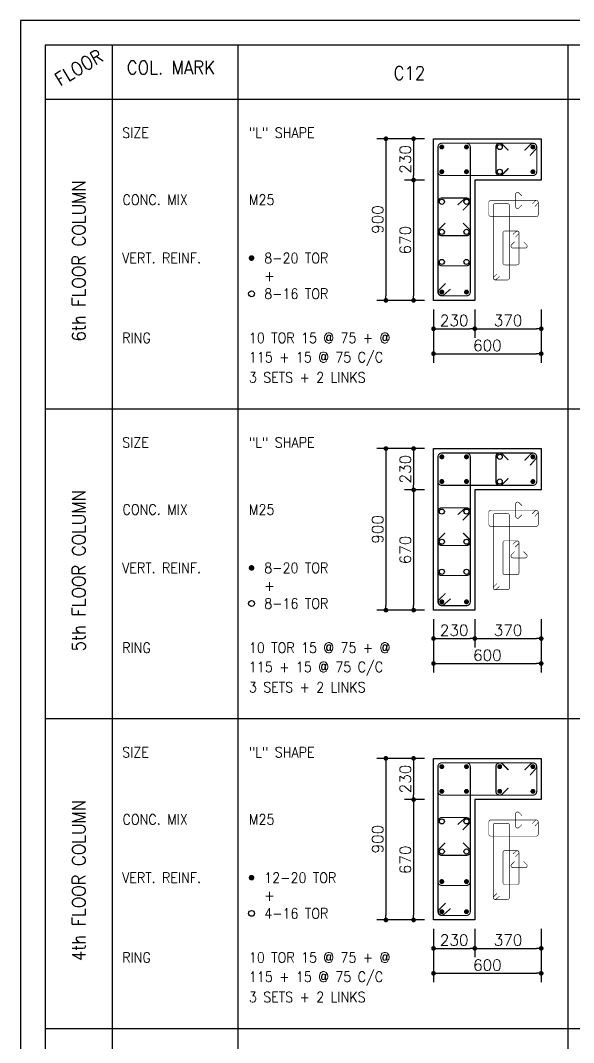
# Model space of a CAD drawing. Extents: x -200722 to 834823, y -494970 to 88783.
# Drawn here: x 222673 to 234995, y -141007 to -118243 of the extents above; entities that cross this region are included whole.
import ezdxf
from ezdxf.enums import TextEntityAlignment as Align

# ---------------------------------------------------------------- set-up
doc = ezdxf.new("R2010")
doc.units = 0
doc.header["$LTSCALE"] = 100
doc.header["$MEASUREMENT"] = 0
doc.header["$PDMODE"] = 34
doc.layers.get('0').update_dxf_attribs({"linetype": 'CONTINUOUS'})
doc.layers.get('DEFPOINTS').update_dxf_attribs({"linetype": 'CONTINUOUS'})
for name, color, linetype in [('5', 4, 'CONTINUOUS'), ('BEAM', 4, 'CONTINUOUS'), ('column', 240, 'CONTINUOUS'), ('STEEL', 6, 'CONTINUOUS'), ('TEXT', 2, 'CONTINUOUS')]:
    doc.layers.add(name, color=color, linetype=linetype)
doc.layers.add('9_PRINT BOUNDARY_NON PRINT', color=32, linetype='CONTINUOUS', plot=False)
doc.layers.add('9_TITLE TEXT', color=7, linetype='CONTINUOUS', lineweight=20)
doc.layers.add('g-dim', color=6, linetype='CONTINUOUS', lineweight=9)
doc.styles.add('ROMANS', font='romans.shx')
doc.styles.get("Standard").update_dxf_attribs({"font": 'simplex.shx'})
doc.dimstyles.new('STANDARD$0', dxfattribs={"dimtxt": 2.5, "dimasz": 2.5, "dimexe": 2, "dimexo": 0.7, "dimgap": 0.9, "dimtad": 1, "dimdec": 0, "dimdsep": 46, "dimtxsty": 'ROMANS', "dimcen": 0.09, "dimclrd": 4, "dimclre": 4, "dimclrt": 3, "dimadec": 0, "dimazin": 0, "dimtfac": 1, "dimtdec": 0, "dimtmove": 0, "dimatfit": 3, "dimfxl": 1, "dimtolj": 1, "dimtzin": 0, "dimarcsym": 0})

# ---------------------------------------------------------------- blocks, each defined once
blk = doc.blocks.new('DOT')
at = {"color": 0, "linetype": 'ByBlock'}
blk.add_line((-0.5, 0), (-1, 0), dxfattribs=at)
at = {"color": 0, "linetype": 'ByBlock', "const_width": 0.5}
blk.add_lwpolyline([(-0.25, 0, 1), (0.25, 0, 1)], format="xyb", close=True, dxfattribs=at)
blk = doc.blocks.new('*D1753')
at = {"layer": 'BEAM', "color": 0, "lineweight": -2, "transparency": 16777216}
for p, q in [((232795, -138477), (232795, -139109)), ((234275, -138477), (234275, -139109)), ((232899, -138909), (234171, -138909))]:
    blk.add_line(p, q, dxfattribs=at)
at = {"layer": 'DEFPOINTS', "color": 0, "lineweight": -3, "transparency": 16777216}
for p in [(232795, -138277), (234275, -138277), (234275, -138909)]:
    blk.add_point(p, dxfattribs=at)
at = {"layer": 'BEAM', "color": 0, "lineweight": -2, "transparency": 16777216, "xscale": 104, "yscale": 104, "zscale": 104, "rotation": 180}
blk.add_blockref('DOT', (232795, -138909), dxfattribs=at)
at = {"layer": 'BEAM', "color": 0, "lineweight": -2, "transparency": 16777216, "xscale": 104, "yscale": 104, "zscale": 104}
blk.add_blockref('DOT', (234275, -138909), dxfattribs=at)
at = {"layer": 'BEAM', "color": 0, "transparency": 16777216, "insert": (233535, -138725), "char_height": 248, "attachment_point": 5}
blk.add_mtext('\\A1;370', dxfattribs=at)
blk = doc.blocks.new('_DOT')
at = {"color": 0, "linetype": 'ByBlock'}
blk.add_line((-0.5, 0), (-1, 0), dxfattribs=at)
at = {"color": 0, "linetype": 'ByBlock', "const_width": 0.5}
blk.add_lwpolyline([(-0.25, 0, 1), (0.25, 0, 1)], format="xyb", close=True, dxfattribs=at)
blk = doc.blocks.new('*D1754')
at = {"layer": 'BEAM', "color": 0, "lineweight": -2, "transparency": 16777216}
for p, q in [((231675, -134677), (231232, -134677)), ((231432, -134781), (231432, -135493)), ((231675, -135597), (231232, -135597))]:
    blk.add_line(p, q, dxfattribs=at)
at = {"layer": 'DEFPOINTS', "color": 0, "lineweight": -3, "transparency": 16777216}
for p in [(231875, -134677, 27583), (231432, -135597), (231875, -135597, 27583)]:
    blk.add_point(p, dxfattribs=at)
at = {"layer": 'BEAM', "color": 0, "lineweight": -2, "transparency": 16777216, "xscale": 104, "yscale": 104, "zscale": 104}
for p, rotation in [((231432, -134677), 90), ((231432, -135597), 270)]:
    blk.add_blockref('DOT', p, dxfattribs=dict(at, rotation=rotation))
at = {"layer": 'BEAM', "color": 0, "transparency": 16777216, "insert": (231248, -135137), "char_height": 248, "attachment_point": 5, "rotation": 90}
blk.add_mtext('\\A1;230', dxfattribs=at)
blk = doc.blocks.new('*D1755')
at = {"layer": 'BEAM', "color": 0, "lineweight": -2, "transparency": 16777216}
for p, q in [((231675, -135597), (231232, -135597)), ((231432, -135701), (231432, -138173)), ((231675, -138277), (231232, -138277))]:
    blk.add_line(p, q, dxfattribs=at)
at = {"layer": 'DEFPOINTS', "color": 0, "lineweight": -3, "transparency": 16777216}
for p in [(231875, -135597, 27583), (231432, -138277), (231875, -138277, 27583)]:
    blk.add_point(p, dxfattribs=at)
at = {"layer": 'BEAM', "color": 0, "lineweight": -2, "transparency": 16777216, "xscale": 104, "yscale": 104, "zscale": 104}
for p, rotation in [((231432, -135597), 90), ((231432, -138277), 270)]:
    blk.add_blockref('DOT', p, dxfattribs=dict(at, rotation=rotation))
at = {"layer": 'BEAM', "color": 0, "transparency": 16777216, "insert": (231248, -136937), "char_height": 248, "attachment_point": 5, "rotation": 90}
blk.add_mtext('\\A1;670', dxfattribs=at)
blk = doc.blocks.new('*D1756')
at = {"layer": 'BEAM', "color": 0, "lineweight": -2, "transparency": 16777216}
for p, q in [((231675, -134677), (230615, -134677)), ((230815, -134781), (230815, -138173)), ((231675, -138277), (230615, -138277))]:
    blk.add_line(p, q, dxfattribs=at)
at = {"layer": 'DEFPOINTS', "color": 0, "lineweight": -3, "transparency": 16777216}
for p in [(231875, -134677, 27583), (230815, -138277), (231875, -138277, 27583)]:
    blk.add_point(p, dxfattribs=at)
at = {"layer": 'BEAM', "color": 0, "lineweight": -2, "transparency": 16777216, "xscale": 104, "yscale": 104, "zscale": 104}
for p, rotation in [((230815, -134677), 90), ((230815, -138277), 270)]:
    blk.add_blockref('DOT', p, dxfattribs=dict(at, rotation=rotation))
at = {"layer": 'BEAM', "color": 0, "transparency": 16777216, "insert": (230631, -136477), "char_height": 248, "attachment_point": 5, "rotation": 90}
blk.add_mtext('\\A1;900', dxfattribs=at)
blk = doc.blocks.new('*D1757')
at = {"layer": 'BEAM', "color": 0, "lineweight": -2, "transparency": 16777216}
for p, q in [((231875, -138477), (231875, -139109)), ((232795, -138477), (232795, -139109)), ((231979, -138909), (232691, -138909))]:
    blk.add_line(p, q, dxfattribs=at)
at = {"layer": 'DEFPOINTS', "color": 0, "lineweight": -3, "transparency": 16777216}
for p in [(231875, -138277), (232795, -138277), (232795, -138909)]:
    blk.add_point(p, dxfattribs=at)
at = {"layer": 'BEAM', "color": 0, "lineweight": -2, "transparency": 16777216, "xscale": 104, "yscale": 104, "zscale": 104, "rotation": 180}
blk.add_blockref('DOT', (231875, -138909), dxfattribs=at)
at = {"layer": 'BEAM', "color": 0, "lineweight": -2, "transparency": 16777216, "xscale": 104, "yscale": 104, "zscale": 104}
blk.add_blockref('DOT', (232795, -138909), dxfattribs=at)
at = {"layer": 'BEAM', "color": 0, "transparency": 16777216, "insert": (232335, -138725), "char_height": 248, "attachment_point": 5}
blk.add_mtext('\\A1;230', dxfattribs=at)
blk = doc.blocks.new('*D1758')
at = {"layer": 'BEAM', "color": 0, "lineweight": -2, "transparency": 16777216}
for p, q in [((231875, -138909), (231875, -139665)), ((234275, -138909), (234275, -139665)), ((231979, -139465), (234171, -139465))]:
    blk.add_line(p, q, dxfattribs=at)
at = {"layer": 'DEFPOINTS', "color": 0, "lineweight": -3, "transparency": 16777216}
for p in [(231875, -138709), (234275, -138709), (234275, -139465)]:
    blk.add_point(p, dxfattribs=at)
at = {"layer": 'BEAM', "color": 0, "lineweight": -2, "transparency": 16777216, "xscale": 104, "yscale": 104, "zscale": 104, "rotation": 180}
blk.add_blockref('DOT', (231875, -139465), dxfattribs=at)
at = {"layer": 'BEAM', "color": 0, "lineweight": -2, "transparency": 16777216, "xscale": 104, "yscale": 104, "zscale": 104}
blk.add_blockref('DOT', (234275, -139465), dxfattribs=at)
at = {"layer": 'BEAM', "color": 0, "transparency": 16777216, "insert": (233075, -139281), "char_height": 248, "attachment_point": 5}
blk.add_mtext('\\A1;600', dxfattribs=at)
blk = doc.blocks.new('*D1759')
at = {"layer": 'BEAM', "color": 0, "lineweight": -2, "transparency": 16777216}
for p, q in [((232795, -131577), (232795, -132209)), ((234275, -131577), (234275, -132209)), ((232899, -132009), (234171, -132009))]:
    blk.add_line(p, q, dxfattribs=at)
at = {"layer": 'DEFPOINTS', "color": 0, "lineweight": -3, "transparency": 16777216}
for p in [(232795, -131377), (234275, -131377), (234275, -132009)]:
    blk.add_point(p, dxfattribs=at)
at = {"layer": 'BEAM', "color": 0, "lineweight": -2, "transparency": 16777216, "xscale": 104, "yscale": 104, "zscale": 104, "rotation": 180}
blk.add_blockref('DOT', (232795, -132009), dxfattribs=at)
at = {"layer": 'BEAM', "color": 0, "lineweight": -2, "transparency": 16777216, "xscale": 104, "yscale": 104, "zscale": 104}
blk.add_blockref('DOT', (234275, -132009), dxfattribs=at)
at = {"layer": 'BEAM', "color": 0, "transparency": 16777216, "insert": (233535, -131825), "char_height": 248, "attachment_point": 5}
blk.add_mtext('\\A1;370', dxfattribs=at)
blk = doc.blocks.new('*D1760')
at = {"layer": 'BEAM', "color": 0, "lineweight": -2, "transparency": 16777216}
for p, q in [((231675, -127777), (231232, -127777)), ((231432, -127881), (231432, -128593)), ((231675, -128697), (231232, -128697))]:
    blk.add_line(p, q, dxfattribs=at)
at = {"layer": 'DEFPOINTS', "color": 0, "lineweight": -3, "transparency": 16777216}
for p in [(231875, -127777, 27583), (231432, -128697), (231875, -128697, 27583)]:
    blk.add_point(p, dxfattribs=at)
at = {"layer": 'BEAM', "color": 0, "lineweight": -2, "transparency": 16777216, "xscale": 104, "yscale": 104, "zscale": 104}
for p, rotation in [((231432, -127777), 90), ((231432, -128697), 270)]:
    blk.add_blockref('DOT', p, dxfattribs=dict(at, rotation=rotation))
at = {"layer": 'BEAM', "color": 0, "transparency": 16777216, "insert": (231248, -128237), "char_height": 248, "attachment_point": 5, "rotation": 90}
blk.add_mtext('\\A1;230', dxfattribs=at)
blk = doc.blocks.new('*D1761')
at = {"layer": 'BEAM', "color": 0, "lineweight": -2, "transparency": 16777216}
for p, q in [((231675, -128697), (231232, -128697)), ((231432, -128801), (231432, -131273)), ((231675, -131377), (231232, -131377))]:
    blk.add_line(p, q, dxfattribs=at)
at = {"layer": 'DEFPOINTS', "color": 0, "lineweight": -3, "transparency": 16777216}
for p in [(231875, -128697, 27583), (231432, -131377), (231875, -131377, 27583)]:
    blk.add_point(p, dxfattribs=at)
at = {"layer": 'BEAM', "color": 0, "lineweight": -2, "transparency": 16777216, "xscale": 104, "yscale": 104, "zscale": 104}
for p, rotation in [((231432, -128697), 90), ((231432, -131377), 270)]:
    blk.add_blockref('DOT', p, dxfattribs=dict(at, rotation=rotation))
at = {"layer": 'BEAM', "color": 0, "transparency": 16777216, "insert": (231248, -130037), "char_height": 248, "attachment_point": 5, "rotation": 90}
blk.add_mtext('\\A1;670', dxfattribs=at)
blk = doc.blocks.new('*D1762')
at = {"layer": 'BEAM', "color": 0, "lineweight": -2, "transparency": 16777216}
for p, q in [((231675, -127777), (230615, -127777)), ((230815, -127881), (230815, -131273)), ((231675, -131377), (230615, -131377))]:
    blk.add_line(p, q, dxfattribs=at)
at = {"layer": 'DEFPOINTS', "color": 0, "lineweight": -3, "transparency": 16777216}
for p in [(231875, -127777, 27583), (230815, -131377), (231875, -131377, 27583)]:
    blk.add_point(p, dxfattribs=at)
at = {"layer": 'BEAM', "color": 0, "lineweight": -2, "transparency": 16777216, "xscale": 104, "yscale": 104, "zscale": 104}
for p, rotation in [((230815, -127777), 90), ((230815, -131377), 270)]:
    blk.add_blockref('DOT', p, dxfattribs=dict(at, rotation=rotation))
at = {"layer": 'BEAM', "color": 0, "transparency": 16777216, "insert": (230631, -129577), "char_height": 248, "attachment_point": 5, "rotation": 90}
blk.add_mtext('\\A1;900', dxfattribs=at)
blk = doc.blocks.new('*D1763')
at = {"layer": 'BEAM', "color": 0, "lineweight": -2, "transparency": 16777216}
for p, q in [((231875, -131577), (231875, -132209)), ((232795, -131577), (232795, -132209)), ((231979, -132009), (232691, -132009))]:
    blk.add_line(p, q, dxfattribs=at)
at = {"layer": 'DEFPOINTS', "color": 0, "lineweight": -3, "transparency": 16777216}
for p in [(231875, -131377), (232795, -131377), (232795, -132009)]:
    blk.add_point(p, dxfattribs=at)
at = {"layer": 'BEAM', "color": 0, "lineweight": -2, "transparency": 16777216, "xscale": 104, "yscale": 104, "zscale": 104, "rotation": 180}
blk.add_blockref('DOT', (231875, -132009), dxfattribs=at)
at = {"layer": 'BEAM', "color": 0, "lineweight": -2, "transparency": 16777216, "xscale": 104, "yscale": 104, "zscale": 104}
blk.add_blockref('DOT', (232795, -132009), dxfattribs=at)
at = {"layer": 'BEAM', "color": 0, "transparency": 16777216, "insert": (232335, -131825), "char_height": 248, "attachment_point": 5}
blk.add_mtext('\\A1;230', dxfattribs=at)
blk = doc.blocks.new('*D1764')
at = {"layer": 'BEAM', "color": 0, "lineweight": -2, "transparency": 16777216}
for p, q in [((231875, -132009), (231875, -132765)), ((234275, -132009), (234275, -132765)), ((231979, -132565), (234171, -132565))]:
    blk.add_line(p, q, dxfattribs=at)
at = {"layer": 'DEFPOINTS', "color": 0, "lineweight": -3, "transparency": 16777216}
for p in [(231875, -131809), (234275, -131809), (234275, -132565)]:
    blk.add_point(p, dxfattribs=at)
at = {"layer": 'BEAM', "color": 0, "lineweight": -2, "transparency": 16777216, "xscale": 104, "yscale": 104, "zscale": 104, "rotation": 180}
blk.add_blockref('DOT', (231875, -132565), dxfattribs=at)
at = {"layer": 'BEAM', "color": 0, "lineweight": -2, "transparency": 16777216, "xscale": 104, "yscale": 104, "zscale": 104}
blk.add_blockref('DOT', (234275, -132565), dxfattribs=at)
at = {"layer": 'BEAM', "color": 0, "transparency": 16777216, "insert": (233075, -132381), "char_height": 248, "attachment_point": 5}
blk.add_mtext('\\A1;600', dxfattribs=at)
blk = doc.blocks.new('*D1765')
at = {"layer": 'BEAM', "color": 0, "lineweight": -2, "transparency": 16777216}
for p, q in [((232795, -124677), (232795, -125309)), ((234275, -124677), (234275, -125309)), ((232899, -125109), (234171, -125109))]:
    blk.add_line(p, q, dxfattribs=at)
at = {"layer": 'DEFPOINTS', "color": 0, "lineweight": -3, "transparency": 16777216}
for p in [(232795, -124477), (234275, -124477), (234275, -125109)]:
    blk.add_point(p, dxfattribs=at)
at = {"layer": 'BEAM', "color": 0, "lineweight": -2, "transparency": 16777216, "xscale": 104, "yscale": 104, "zscale": 104, "rotation": 180}
blk.add_blockref('DOT', (232795, -125109), dxfattribs=at)
at = {"layer": 'BEAM', "color": 0, "lineweight": -2, "transparency": 16777216, "xscale": 104, "yscale": 104, "zscale": 104}
blk.add_blockref('DOT', (234275, -125109), dxfattribs=at)
at = {"layer": 'BEAM', "color": 0, "transparency": 16777216, "insert": (233535, -124925), "char_height": 248, "attachment_point": 5}
blk.add_mtext('\\A1;370', dxfattribs=at)
blk = doc.blocks.new('*D1766')
at = {"layer": 'BEAM', "color": 0, "lineweight": -2, "transparency": 16777216}
for p, q in [((231675, -120877), (231232, -120877)), ((231432, -120981), (231432, -121693)), ((231675, -121797), (231232, -121797))]:
    blk.add_line(p, q, dxfattribs=at)
at = {"layer": 'DEFPOINTS', "color": 0, "lineweight": -3, "transparency": 16777216}
for p in [(231875, -120877, 27583), (231432, -121797), (231875, -121797, 27583)]:
    blk.add_point(p, dxfattribs=at)
at = {"layer": 'BEAM', "color": 0, "lineweight": -2, "transparency": 16777216, "xscale": 104, "yscale": 104, "zscale": 104}
for p, rotation in [((231432, -120877), 90), ((231432, -121797), 270)]:
    blk.add_blockref('DOT', p, dxfattribs=dict(at, rotation=rotation))
at = {"layer": 'BEAM', "color": 0, "transparency": 16777216, "insert": (231248, -121337), "char_height": 248, "attachment_point": 5, "rotation": 90}
blk.add_mtext('\\A1;230', dxfattribs=at)
blk = doc.blocks.new('*D1767')
at = {"layer": 'BEAM', "color": 0, "lineweight": -2, "transparency": 16777216}
for p, q in [((231675, -121797), (231232, -121797)), ((231432, -121901), (231432, -124373)), ((231675, -124477), (231232, -124477))]:
    blk.add_line(p, q, dxfattribs=at)
at = {"layer": 'DEFPOINTS', "color": 0, "lineweight": -3, "transparency": 16777216}
for p in [(231875, -121797, 27583), (231432, -124477), (231875, -124477, 27583)]:
    blk.add_point(p, dxfattribs=at)
at = {"layer": 'BEAM', "color": 0, "lineweight": -2, "transparency": 16777216, "xscale": 104, "yscale": 104, "zscale": 104}
for p, rotation in [((231432, -121797), 90), ((231432, -124477), 270)]:
    blk.add_blockref('DOT', p, dxfattribs=dict(at, rotation=rotation))
at = {"layer": 'BEAM', "color": 0, "transparency": 16777216, "insert": (231248, -123137), "char_height": 248, "attachment_point": 5, "rotation": 90}
blk.add_mtext('\\A1;670', dxfattribs=at)
blk = doc.blocks.new('*D1768')
at = {"layer": 'BEAM', "color": 0, "lineweight": -2, "transparency": 16777216}
for p, q in [((231675, -120877), (230615, -120877)), ((230815, -120981), (230815, -124373)), ((231675, -124477), (230615, -124477))]:
    blk.add_line(p, q, dxfattribs=at)
at = {"layer": 'DEFPOINTS', "color": 0, "lineweight": -3, "transparency": 16777216}
for p in [(231875, -120877, 27583), (230815, -124477), (231875, -124477, 27583)]:
    blk.add_point(p, dxfattribs=at)
at = {"layer": 'BEAM', "color": 0, "lineweight": -2, "transparency": 16777216, "xscale": 104, "yscale": 104, "zscale": 104}
for p, rotation in [((230815, -120877), 90), ((230815, -124477), 270)]:
    blk.add_blockref('DOT', p, dxfattribs=dict(at, rotation=rotation))
at = {"layer": 'BEAM', "color": 0, "transparency": 16777216, "insert": (230631, -122677), "char_height": 248, "attachment_point": 5, "rotation": 90}
blk.add_mtext('\\A1;900', dxfattribs=at)
blk = doc.blocks.new('*D1769')
at = {"layer": 'BEAM', "color": 0, "lineweight": -2, "transparency": 16777216}
for p, q in [((231875, -124677), (231875, -125309)), ((232795, -124677), (232795, -125309)), ((231979, -125109), (232691, -125109))]:
    blk.add_line(p, q, dxfattribs=at)
at = {"layer": 'DEFPOINTS', "color": 0, "lineweight": -3, "transparency": 16777216}
for p in [(231875, -124477), (232795, -124477), (232795, -125109)]:
    blk.add_point(p, dxfattribs=at)
at = {"layer": 'BEAM', "color": 0, "lineweight": -2, "transparency": 16777216, "xscale": 104, "yscale": 104, "zscale": 104, "rotation": 180}
blk.add_blockref('DOT', (231875, -125109), dxfattribs=at)
at = {"layer": 'BEAM', "color": 0, "lineweight": -2, "transparency": 16777216, "xscale": 104, "yscale": 104, "zscale": 104}
blk.add_blockref('DOT', (232795, -125109), dxfattribs=at)
at = {"layer": 'BEAM', "color": 0, "transparency": 16777216, "insert": (232335, -124925), "char_height": 248, "attachment_point": 5}
blk.add_mtext('\\A1;230', dxfattribs=at)
blk = doc.blocks.new('*D1770')
at = {"layer": 'BEAM', "color": 0, "lineweight": -2, "transparency": 16777216}
for p, q in [((231875, -125109), (231875, -125865)), ((234275, -125109), (234275, -125865)), ((231979, -125665), (234171, -125665))]:
    blk.add_line(p, q, dxfattribs=at)
at = {"layer": 'DEFPOINTS', "color": 0, "lineweight": -3, "transparency": 16777216}
for p in [(231875, -124909), (234275, -124909), (234275, -125665)]:
    blk.add_point(p, dxfattribs=at)
at = {"layer": 'BEAM', "color": 0, "lineweight": -2, "transparency": 16777216, "xscale": 104, "yscale": 104, "zscale": 104, "rotation": 180}
blk.add_blockref('DOT', (231875, -125665), dxfattribs=at)
at = {"layer": 'BEAM', "color": 0, "lineweight": -2, "transparency": 16777216, "xscale": 104, "yscale": 104, "zscale": 104}
blk.add_blockref('DOT', (234275, -125665), dxfattribs=at)
at = {"layer": 'BEAM', "color": 0, "transparency": 16777216, "insert": (233075, -125481), "char_height": 248, "attachment_point": 5}
blk.add_mtext('\\A1;600', dxfattribs=at)

msp = doc.modelspace()

# ---------------------------------------------------------------- linework, layer by layer
at = {"color": 18, "true_color": 0x000000}
msp.add_lwpolyline([(223222.7, -183032.7), (314632.7, -183032.7), (314632.7, -118792.7), (223222.7, -118792.7)], close=True, dxfattribs=at)
at = {"layer": '5', "color": 7, "lineweight": -2}
for p, q in [((224722.7, -183032.7), (224722.7, -118792.7)), ((227522.7, -183032.7), (227522.7, -118792.7)), ((234878.6, -168292.7), (234878.6, -118792.7)), ((223222.7, -119992.7), (248369.4, -119992.7)), ((223222.7, -126892.7), (248369.4, -126892.7)), ((223222.7, -133792.7), (248369.4, -133792.7)), ((223222.7, -140692.7), (248369.4, -140692.7))]:
    msp.add_line(p, q, dxfattribs=at)
at = {"layer": '9_PRINT BOUNDARY_NON PRINT', "color": 18, "true_color": 0x000000}
msp.add_lwpolyline([(222672.7, -183582.7), (315182.7, -183582.7), (315182.7, -118242.7), (222672.7, -118242.7)], close=True, dxfattribs=at)
at = {"layer": '9_TITLE TEXT', "color": 18, "true_color": 0x000000}
msp.add_lwpolyline([(314632.7, -118792.7), (223222.7, -118792.7), (223222.7, -183032.7), (314632.7, -183032.7)], dxfattribs=at)
at = {"layer": 'column', "color": 4, "linetype": 'Continuous'}
for points in [[(232794.8, -121797), (232794.8, -124477), (231874.8, -124477), (231874.8, -120877), (234274.8, -120877), (234274.8, -121797), (232794.8, -121797)], [(232794.8, -120877), (232794.8, -120877.1)], [(232794.8, -128697), (232794.8, -131377), (231874.8, -131377), (231874.8, -127777), (234274.8, -127777), (234274.8, -128697), (232794.8, -128697)], [(232794.8, -127777), (232794.8, -127777.1)], [(232794.8, -135597), (232794.8, -138277), (231874.8, -138277), (231874.8, -134677), (234274.8, -134677), (234274.8, -135597), (232794.8, -135597)], [(232794.8, -134677), (232794.8, -134677.1)]]:
    msp.add_lwpolyline(points, dxfattribs=at)
at = {"layer": 'g-dim', "color": 62, "lineweight": -2}
for points, const_width in [([(232059.8, -123707), (232609.8, -123707, 0.4142136), (232694.8, -123622), (232694.8, -122282, 0.4142136), (232609.8, -122197), (232059.8, -122197, 0.4142136), (231974.8, -122282), (231974.8, -123622, 0.4142136)], 25), ([(233464.7, -123687.4), (233739.7, -123687.4, 0.4142136), (233782.2, -123644.9), (233782.2, -122974.9, 0.4142136), (233739.7, -122932.4), (233464.7, -122932.4, 0.4142136), (233422.2, -122974.9), (233422.2, -123644.9, 0.4142136)], 12.5), ([(232059.8, -130607), (232609.8, -130607, 0.4142136), (232694.8, -130522), (232694.8, -129182, 0.4142136), (232609.8, -129097), (232059.8, -129097, 0.4142136), (231974.8, -129182), (231974.8, -130522, 0.4142136)], 25), ([(233464.7, -130587.4), (233739.7, -130587.4, 0.4142136), (233782.2, -130544.9), (233782.2, -129874.9, 0.4142136), (233739.7, -129832.4), (233464.7, -129832.4, 0.4142136), (233422.2, -129874.9), (233422.2, -130544.9, 0.4142136)], 12.5), ([(232059.8, -137507), (232609.8, -137507, 0.4142136), (232694.8, -137422), (232694.8, -136082, 0.4142136), (232609.8, -135997), (232059.8, -135997, 0.4142136), (231974.8, -136082), (231974.8, -137422, 0.4142136)], 25), ([(233464.7, -137487.4), (233739.7, -137487.4, 0.4142136), (233782.2, -137444.9), (233782.2, -136774.9, 0.4142136), (233739.7, -136732.4), (233464.7, -136732.4, 0.4142136), (233422.2, -136774.9), (233422.2, -137444.9, 0.4142136)], 12.5)]:
    msp.add_lwpolyline(points, format="xyb", close=True, dxfattribs=dict(at, const_width=const_width))
for points, const_width in [([(232526.6, -122472.9), (232668.7, -122332.2, 0.9275277), (232559.1, -122223.6), (232414.1, -122351)], 25), ([(233698.1, -123070.3), (233769.1, -123000, 0.9275277), (233714.3, -122945.7), (233641.8, -123009.3)], 12.5), ([(232526.6, -129372.9), (232668.7, -129232.2, 0.9275277), (232559.1, -129123.6), (232414.1, -129251)], 25), ([(233698.1, -129970.3), (233769.1, -129900, 0.9275277), (233714.3, -129845.7), (233641.8, -129909.3)], 12.5), ([(232526.6, -136272.9), (232668.7, -136132.2, 0.9275277), (232559.1, -136023.6), (232414.1, -136151)], 25), ([(233698.1, -136870.3), (233769.1, -136800, 0.9275277), (233714.3, -136745.7), (233641.8, -136809.3)], 12.5)]:
    msp.add_lwpolyline(points, format="xyb", dxfattribs=dict(at, const_width=const_width))
at = {"layer": 'STEEL', "color": 18, "true_color": 0x000000}
for points, const_width in [([(232059.8, -120977), (232609.8, -120977, -0.4142136), (232694.8, -121062), (232694.8, -124292, -0.4142136), (232609.8, -124377), (232059.8, -124377, -0.4142136), (231974.8, -124292), (231974.8, -121062, -0.4142136)], 25), ([(232059.8, -120977), (234089.8, -120977, -0.4142136), (234174.8, -121062), (234174.8, -121612, -0.4142136), (234089.8, -121697), (232059.8, -121697, -0.4142136), (231974.8, -121612), (231974.8, -121062, -0.4142136)], 25), ([(233150.9, -122250.7), (234165.9, -122250.7, -0.4142136), (234208.4, -122293.2), (234208.4, -122568.2, -0.4142136), (234165.9, -122610.7), (233150.9, -122610.7, -0.4142136), (233108.4, -122568.2), (233108.4, -122293.2, -0.4142136)], 12.5), ([(233248.1, -122322.4), (233523.1, -122322.4, -0.4142136), (233565.6, -122364.9), (233565.6, -123979.9, -0.4142136), (233523.1, -124022.4), (233248.1, -124022.4, -0.4142136), (233205.6, -123979.9), (233205.6, -122364.9, -0.4142136)], 12.5), ([(227790.1, -123535.2, 1), (227852.6, -123535.2, 1)], 62.5), ([(232059.8, -127877), (232609.8, -127877, -0.4142136), (232694.8, -127962), (232694.8, -131192, -0.4142136), (232609.8, -131277), (232059.8, -131277, -0.4142136), (231974.8, -131192), (231974.8, -127962, -0.4142136)], 25), ([(232059.8, -127877), (234089.8, -127877, -0.4142136), (234174.8, -127962), (234174.8, -128512, -0.4142136), (234089.8, -128597), (232059.8, -128597, -0.4142136), (231974.8, -128512), (231974.8, -127962, -0.4142136)], 25), ([(233150.9, -129150.7), (234165.9, -129150.7, -0.4142136), (234208.4, -129193.2), (234208.4, -129468.2, -0.4142136), (234165.9, -129510.7), (233150.9, -129510.7, -0.4142136), (233108.4, -129468.2), (233108.4, -129193.2, -0.4142136)], 12.5), ([(233248.1, -129222.4), (233523.1, -129222.4, -0.4142136), (233565.6, -129264.9), (233565.6, -130879.9, -0.4142136), (233523.1, -130922.4), (233248.1, -130922.4, -0.4142136), (233205.6, -130879.9), (233205.6, -129264.9, -0.4142136)], 12.5), ([(227790.1, -130435.2, 1), (227852.6, -130435.2, 1)], 62.5), ([(232059.8, -134777), (232609.8, -134777, -0.4142136), (232694.8, -134862), (232694.8, -138092, -0.4142136), (232609.8, -138177), (232059.8, -138177, -0.4142136), (231974.8, -138092), (231974.8, -134862, -0.4142136)], 25), ([(232059.8, -134777), (234089.8, -134777, -0.4142136), (234174.8, -134862), (234174.8, -135412, -0.4142136), (234089.8, -135497), (232059.8, -135497, -0.4142136), (231974.8, -135412), (231974.8, -134862, -0.4142136)], 25), ([(233150.9, -136050.7), (234165.9, -136050.7, -0.4142136), (234208.4, -136093.2), (234208.4, -136368.2, -0.4142136), (234165.9, -136410.7), (233150.9, -136410.7, -0.4142136), (233108.4, -136368.2), (233108.4, -136093.2, -0.4142136)], 12.5), ([(233248.1, -136122.4), (233523.1, -136122.4, -0.4142136), (233565.6, -136164.9), (233565.6, -137779.9, -0.4142136), (233523.1, -137822.4), (233248.1, -137822.4, -0.4142136), (233205.6, -137779.9), (233205.6, -136164.9, -0.4142136)], 12.5), ([(227790.1, -137335.2, 1), (227852.6, -137335.2, 1)], 62.5)]:
    msp.add_lwpolyline(points, format="xyb", close=True, dxfattribs=dict(at, const_width=const_width))
at = {"layer": 'STEEL', "color": 18, "linetype": 'Continuous', "true_color": 0x000000, "const_width": 55}
for points in [[(232059.8, -121034.5, -1), (232059.8, -121089.5, -1)], [(232609.8, -121034.5, 1), (232609.8, -121089.5, 1)], [(234089.8, -121034.5, 1), (234089.8, -121089.5, 1)], [(232059.8, -121639.5, 1), (232059.8, -121584.5, 1)], [(232609.8, -121639.5, -1), (232609.8, -121584.5, -1)], [(234089.8, -121639.5, -1), (234089.8, -121584.5, -1)], [(232059.8, -124319.5, 1), (232059.8, -124264.5, 1)], [(232609.8, -124319.5, -1), (232609.8, -124264.5, -1)], [(232059.8, -127934.5, -1), (232059.8, -127989.5, -1)], [(232609.8, -127934.5, 1), (232609.8, -127989.5, 1)], [(234089.8, -127934.5, 1), (234089.8, -127989.5, 1)], [(232059.8, -128539.5, 1), (232059.8, -128484.5, 1)], [(232609.8, -128539.5, -1), (232609.8, -128484.5, -1)], [(234089.8, -128539.5, -1), (234089.8, -128484.5, -1)], [(232059.8, -131219.5, 1), (232059.8, -131164.5, 1)], [(232609.8, -131219.5, -1), (232609.8, -131164.5, -1)], [(232059.8, -134834.5, -1), (232059.8, -134889.5, -1)], [(232609.8, -134834.5, 1), (232609.8, -134889.5, 1)], [(233349.8, -134834.5, 1), (233349.8, -134889.5, 1)], [(234089.8, -134834.5, 1), (234089.8, -134889.5, 1)], [(232059.8, -135439.5, 1), (232059.8, -135384.5, 1)], [(232609.8, -135439.5, -1), (232609.8, -135384.5, -1)], [(233349.8, -135439.5, -1), (233349.8, -135384.5, -1)], [(234089.8, -135439.5, -1), (234089.8, -135384.5, -1)], [(232059.8, -137449.5, 1), (232059.8, -137394.5, 1)], [(232609.8, -137449.5, -1), (232609.8, -137394.5, -1)], [(232059.8, -138119.5, 1), (232059.8, -138064.5, 1)], [(232609.8, -138119.5, -1), (232609.8, -138064.5, -1)]]:
    msp.add_lwpolyline(points, format="xyb", close=True, dxfattribs=at)
at = {"layer": 'STEEL', "color": 40}
for points in [[(233545, -121137, 28, 28, 0), (233409.9, -121001.9, 28, 28, 0.6681786), (233264.8, -121062, 28, 28, 0), (233264.8, -121612, 28, 28, 0.6681786), (233409.9, -121672.2, 28, 28, 0), (233545, -121537.1, 0, 0, 0)], [(233845.9, -122150.7, 14, 14, 0), (233778.4, -122083.1, 14, 14, 0.6681786), (233705.8, -122113.2, 14, 14, 0), (233705.8, -122388.2, 14, 14, 0.6681786), (233778.4, -122418.2, 14, 14, 0), (233845.9, -122350.7, 0, 0, 0)], [(232134.8, -122756.9, 28, 28, 0), (231999.7, -122891.9, 28, 28, 0.6681786), (232059.8, -123037, 28, 28, 0), (232609.8, -123037, 28, 28, 0.6681786), (232669.9, -122891.9, 28, 28, 0), (232534.9, -122756.9, 0, 0, 0)], [(233682.1, -123172, 14, 14, 0), (233614.6, -123239.5, 14, 14, 0.6681786), (233644.7, -123312.1, 14, 14, 0), (233919.7, -123312.1, 14, 14, 0.6681786), (233949.7, -123239.5, 14, 14, 0), (233882.2, -123172, 0, 0, 0)], [(233545, -128037, 28, 28, 0), (233409.9, -127901.9, 28, 28, 0.6681786), (233264.8, -127962, 28, 28, 0), (233264.8, -128512, 28, 28, 0.6681786), (233409.9, -128572.2, 28, 28, 0), (233545, -128437.1, 0, 0, 0)], [(233845.9, -129050.7, 14, 14, 0), (233778.4, -128983.1, 14, 14, 0.6681786), (233705.8, -129013.2, 14, 14, 0), (233705.8, -129288.2, 14, 14, 0.6681786), (233778.4, -129318.2, 14, 14, 0), (233845.9, -129250.7, 0, 0, 0)], [(232134.8, -129656.9, 28, 28, 0), (231999.7, -129791.9, 28, 28, 0.6681786), (232059.8, -129937, 28, 28, 0), (232609.8, -129937, 28, 28, 0.6681786), (232669.9, -129791.9, 28, 28, 0), (232534.9, -129656.9, 0, 0, 0)], [(233682.1, -130072, 14, 14, 0), (233614.6, -130139.5, 14, 14, 0.6681786), (233644.7, -130212.1, 14, 14, 0), (233919.7, -130212.1, 14, 14, 0.6681786), (233949.7, -130139.5, 14, 14, 0), (233882.2, -130072, 0, 0, 0)], [(233545, -134937, 28, 28, 0), (233409.9, -134801.9, 28, 28, 0.6681786), (233264.8, -134862, 28, 28, 0), (233264.8, -135412, 28, 28, 0.6681786), (233409.9, -135472.2, 28, 28, 0), (233545, -135337.1, 0, 0, 0)], [(233845.9, -135950.7, 14, 14, 0), (233778.4, -135883.1, 14, 14, 0.6681786), (233705.8, -135913.2, 14, 14, 0), (233705.8, -136188.2, 14, 14, 0.6681786), (233778.4, -136218.2, 14, 14, 0), (233845.9, -136150.7, 0, 0, 0)], [(232134.8, -136556.9, 28, 28, 0), (231999.7, -136691.9, 28, 28, 0.6681786), (232059.8, -136837, 28, 28, 0), (232609.8, -136837, 28, 28, 0.6681786), (232669.9, -136691.9, 28, 28, 0), (232534.9, -136556.9, 0, 0, 0)], [(233682.1, -136972, 14, 14, 0), (233614.6, -137039.5, 14, 14, 0.6681786), (233644.7, -137112.1, 14, 14, 0), (233919.7, -137112.1, 14, 14, 0.6681786), (233949.7, -137039.5, 14, 14, 0), (233882.2, -136972, 0, 0, 0)]]:
    msp.add_lwpolyline(points, format="xyseb", dxfattribs=at)
at = {"layer": 'STEEL', "color": 18, "true_color": 0x000000}
for points, const_width in [([(233904.2, -121139.7), (234044.9, -120997.7, -0.9275277), (234153.6, -121107.2), (234026.2, -121252.3)], 25), ([(234073.1, -122332), (234143.5, -122261, -0.9275277), (234197.8, -122315.8), (234134.1, -122388.3)], 12.5), ([(233289.7, -123884.5), (233218.6, -123954.8, 0.9275277), (233273.4, -124009.1), (233345.9, -123945.4)], 12.5), ([(232143, -124101.2), (232000.9, -124241.9, 0.9275277), (232110.5, -124350.5), (232255.6, -124223.1)], 25), ([(233904.2, -128039.7), (234044.9, -127897.7, -0.9275277), (234153.6, -128007.2), (234026.2, -128152.3)], 25), ([(234073.1, -129232), (234143.5, -129161, -0.9275277), (234197.8, -129215.8), (234134.1, -129288.3)], 12.5), ([(233289.7, -130784.5), (233218.6, -130854.8, 0.9275277), (233273.4, -130909.1), (233345.9, -130845.4)], 12.5), ([(232143, -131001.2), (232000.9, -131141.9, 0.9275277), (232110.5, -131250.5), (232255.6, -131123.1)], 25), ([(233904.2, -134939.7), (234044.9, -134797.7, -0.9275277), (234153.6, -134907.2), (234026.2, -135052.3)], 25), ([(234073.1, -136132), (234143.5, -136061, -0.9275277), (234197.8, -136115.8), (234134.1, -136188.3)], 12.5), ([(233289.7, -137684.5), (233218.6, -137754.8, 0.9275277), (233273.4, -137809.1), (233345.9, -137745.4)], 12.5), ([(232143, -137901.2), (232000.9, -138041.9, 0.9275277), (232110.5, -138150.5), (232255.6, -138023.1)], 25)]:
    msp.add_lwpolyline(points, format="xyb", dxfattribs=dict(at, const_width=const_width))
at = {"layer": 'STEEL', "color": 0}
for centre, radius in [((233349.8, -121062), 57), ((233349.8, -121612), 57), ((232059.8, -122282), 57), ((232609.8, -122282), 57), ((232059.8, -122952), 57), ((232609.8, -122952), 57), ((232059.8, -123622), 57), ((232609.8, -123622), 57), ((227821.3, -124330.1), 65.3), ((233349.8, -127962), 57), ((233349.8, -128512), 57), ((232059.8, -129182), 57), ((232609.8, -129182), 57), ((232059.8, -129852), 57), ((232609.8, -129852), 57), ((232059.8, -130522), 57), ((232609.8, -130522), 57), ((227821.3, -131230.1), 65.3), ((232059.8, -136082), 57), ((232609.8, -136082), 57), ((232059.8, -136752), 57), ((232609.8, -136752), 57), ((227821.3, -138130.1), 65.3)]:
    msp.add_circle(centre, radius, dxfattribs=at)

# ---------------------------------------------------------------- texts
at = {"layer": 'TEXT', "color": 18, "ltscale": 5, "true_color": 0x000000, "style": 'ROMANS', "width": 0.9}
for s, rotation, p in [('FLOOR', 30.96376, (223972.7, -119292.7)), ('6th FLOOR COLUMN', 90, (223972.7, -123595.5)), ('5th FLOOR COLUMN', 90, (223972.7, -130495.5)), ('4th FLOOR COLUMN', 90, (223972.7, -137395.5))]:
    msp.add_text(s, height=300, rotation=rotation, dxfattribs=at).set_placement(p, align=Align.MIDDLE)
for s, p in [('COL. MARK', (226025.1, -119292.7)), ('C12', (231336.9, -119415.2))]:
    msp.add_text(s, height=300, dxfattribs=at).set_placement(p, align=Align.MIDDLE)
for s, p in [('SIZE', (224939.3, -120742.7)), ('"L" SHAPE', (227762.9, -120742.7)), ('CONC. MIX', (224945.9, -122237.7)), ('M25', (227762.9, -122237.7)), ('VERT. REINF.', (224939.3, -123535.2)), ('8-20 TOR', (228104.6, -123535.2)), ('+', (228104.6, -123932.7)), ('8-16 TOR', (228104.6, -124330.1)), ('RING', (224939.3, -125312.7)), ('10 TOR 15 @ 75 + @ ', (227762.9, -125312.7)), ('115 + 15 @ 75 C/C', (227762.9, -125742.3)), ('3 SETS + 2 LINKS', (227762.9, -126192.8)), ('SIZE', (224939.3, -127642.7)), ('"L" SHAPE', (227762.9, -127642.7)), ('CONC. MIX', (224945.9, -129137.7)), ('M25', (227762.9, -129137.7)), ('VERT. REINF.', (224939.3, -130435.2)), ('8-20 TOR', (228104.6, -130435.2)), ('+', (228104.6, -130832.7)), ('8-16 TOR', (228104.6, -131230.1)), ('RING', (224939.3, -132212.7)), ('10 TOR 15 @ 75 + @ ', (227762.9, -132212.7)), ('115 + 15 @ 75 C/C', (227762.9, -132642.3)), ('3 SETS + 2 LINKS', (227762.9, -133092.8)), ('SIZE', (224939.3, -134542.7)), ('"L" SHAPE', (227762.9, -134542.7)), ('CONC. MIX', (224945.9, -136037.7)), ('M25', (227762.9, -136037.7)), ('VERT. REINF.', (224939.3, -137335.2)), ('12-20 TOR', (228104.6, -137335.2)), ('+', (228104.6, -137732.7)), ('4-16 TOR', (228104.6, -138130.1)), ('RING', (224939.3, -139112.7)), ('10 TOR 15 @ 75 + @ ', (227762.9, -139112.7)), ('115 + 15 @ 75 C/C', (227762.9, -139542.3)), ('3 SETS + 2 LINKS', (227762.9, -139992.8))]:
    msp.add_text(s, height=230, dxfattribs=at).set_placement(p, align=Align.MIDDLE_LEFT)

# ---------------------------------------------------------------- dimensions: what is measured, and where the dimension line sits
at = {"layer": 'BEAM', "color": 18, "true_color": 0x000000}
for base, p1, p2, picture, middle in [((230815.4, -124477, -27583.4), (231874.8, -120877), (231874.8, -124477), '*D1768', (230631.4, -122677, -27583.4)), ((231432.4, -121797, -27583.4), (231874.8, -120877), (231874.8, -121797), '*D1766', (231248.4, -121337, -27583.4)), ((231432.4, -124477, -27583.4), (231874.8, -121797), (231874.8, -124477), '*D1767', (231248.4, -123137, -27583.4)), ((230815.4, -131377, -27583.4), (231874.8, -127777), (231874.8, -131377), '*D1762', (230631.4, -129577, -27583.4)), ((231432.4, -128697, -27583.4), (231874.8, -127777), (231874.8, -128697), '*D1760', (231248.4, -128237, -27583.4)), ((231432.4, -131377, -27583.4), (231874.8, -128697), (231874.8, -131377), '*D1761', (231248.4, -130037, -27583.4)), ((230815.4, -138277, -27583.4), (231874.8, -134677), (231874.8, -138277), '*D1756', (230631.4, -136477, -27583.4)), ((231432.4, -135597, -27583.4), (231874.8, -134677), (231874.8, -135597), '*D1754', (231248.4, -135137, -27583.4)), ((231432.4, -138277, -27583.4), (231874.8, -135597), (231874.8, -138277), '*D1755', (231248.4, -136937, -27583.4))]:
    dim = msp.add_linear_dim(base=base, p1=p1, p2=p2, angle=90, dimstyle='STANDARD$0', override={"dimscale": 8, "dimtxt": 31, "dimasz": 13, "dimexe": 25, "dimexo": 25, "dimgap": 7.5, "dimlfac": 0.25, "dimzin": 3, "dimtxsty": 'Standard', "dimblk": 'DOT', "dimcen": 3, "dimdle": 4, "dimclrd": 0, "dimclre": 0, "dimclrt": 0, "dimtmove": 2, "dimldrblk": 'DOT', "dimtzin": 3}, dxfattribs=at)
    dim.commit()
    dim.dimension.update_dxf_attribs({"geometry": picture, "text_midpoint": middle})
for base, p1, p2, picture, middle in [((232794.8, -125108.9), (231874.8, -124477), (232794.8, -124477), '*D1769', (232334.8, -124924.9)), ((234274.8, -125108.9), (232794.8, -124477), (234274.8, -124477), '*D1765', (233534.8, -124924.9)), ((234274.8, -125664.5), (231874.8, -124908.9), (234274.8, -124908.9), '*D1770', (233074.8, -125480.5)), ((232794.8, -132008.9), (231874.8, -131377), (232794.8, -131377), '*D1763', (232334.8, -131824.9)), ((234274.8, -132008.9), (232794.8, -131377), (234274.8, -131377), '*D1759', (233534.8, -131824.9)), ((234274.8, -132564.5), (231874.8, -131808.9), (234274.8, -131808.9), '*D1764', (233074.8, -132380.5)), ((232794.8, -138908.9), (231874.8, -138277), (232794.8, -138277), '*D1757', (232334.8, -138724.9)), ((234274.8, -138908.9), (232794.8, -138277), (234274.8, -138277), '*D1753', (233534.8, -138724.9)), ((234274.8, -139464.5), (231874.8, -138708.9), (234274.8, -138708.9), '*D1758', (233074.8, -139280.5))]:
    dim = msp.add_linear_dim(base=base, p1=p1, p2=p2, dimstyle='STANDARD$0', override={"dimscale": 8, "dimtxt": 31, "dimasz": 13, "dimexe": 25, "dimexo": 25, "dimgap": 7.5, "dimlfac": 0.25, "dimzin": 3, "dimtxsty": 'Standard', "dimblk": 'DOT', "dimcen": 3, "dimdle": 4, "dimclrd": 0, "dimclre": 0, "dimclrt": 0, "dimtmove": 2, "dimldrblk": 'DOT', "dimtzin": 3}, dxfattribs=at)
    dim.commit()
    dim.dimension.update_dxf_attribs({"geometry": picture, "text_midpoint": middle})

doc.saveas('drawing.dxf')
